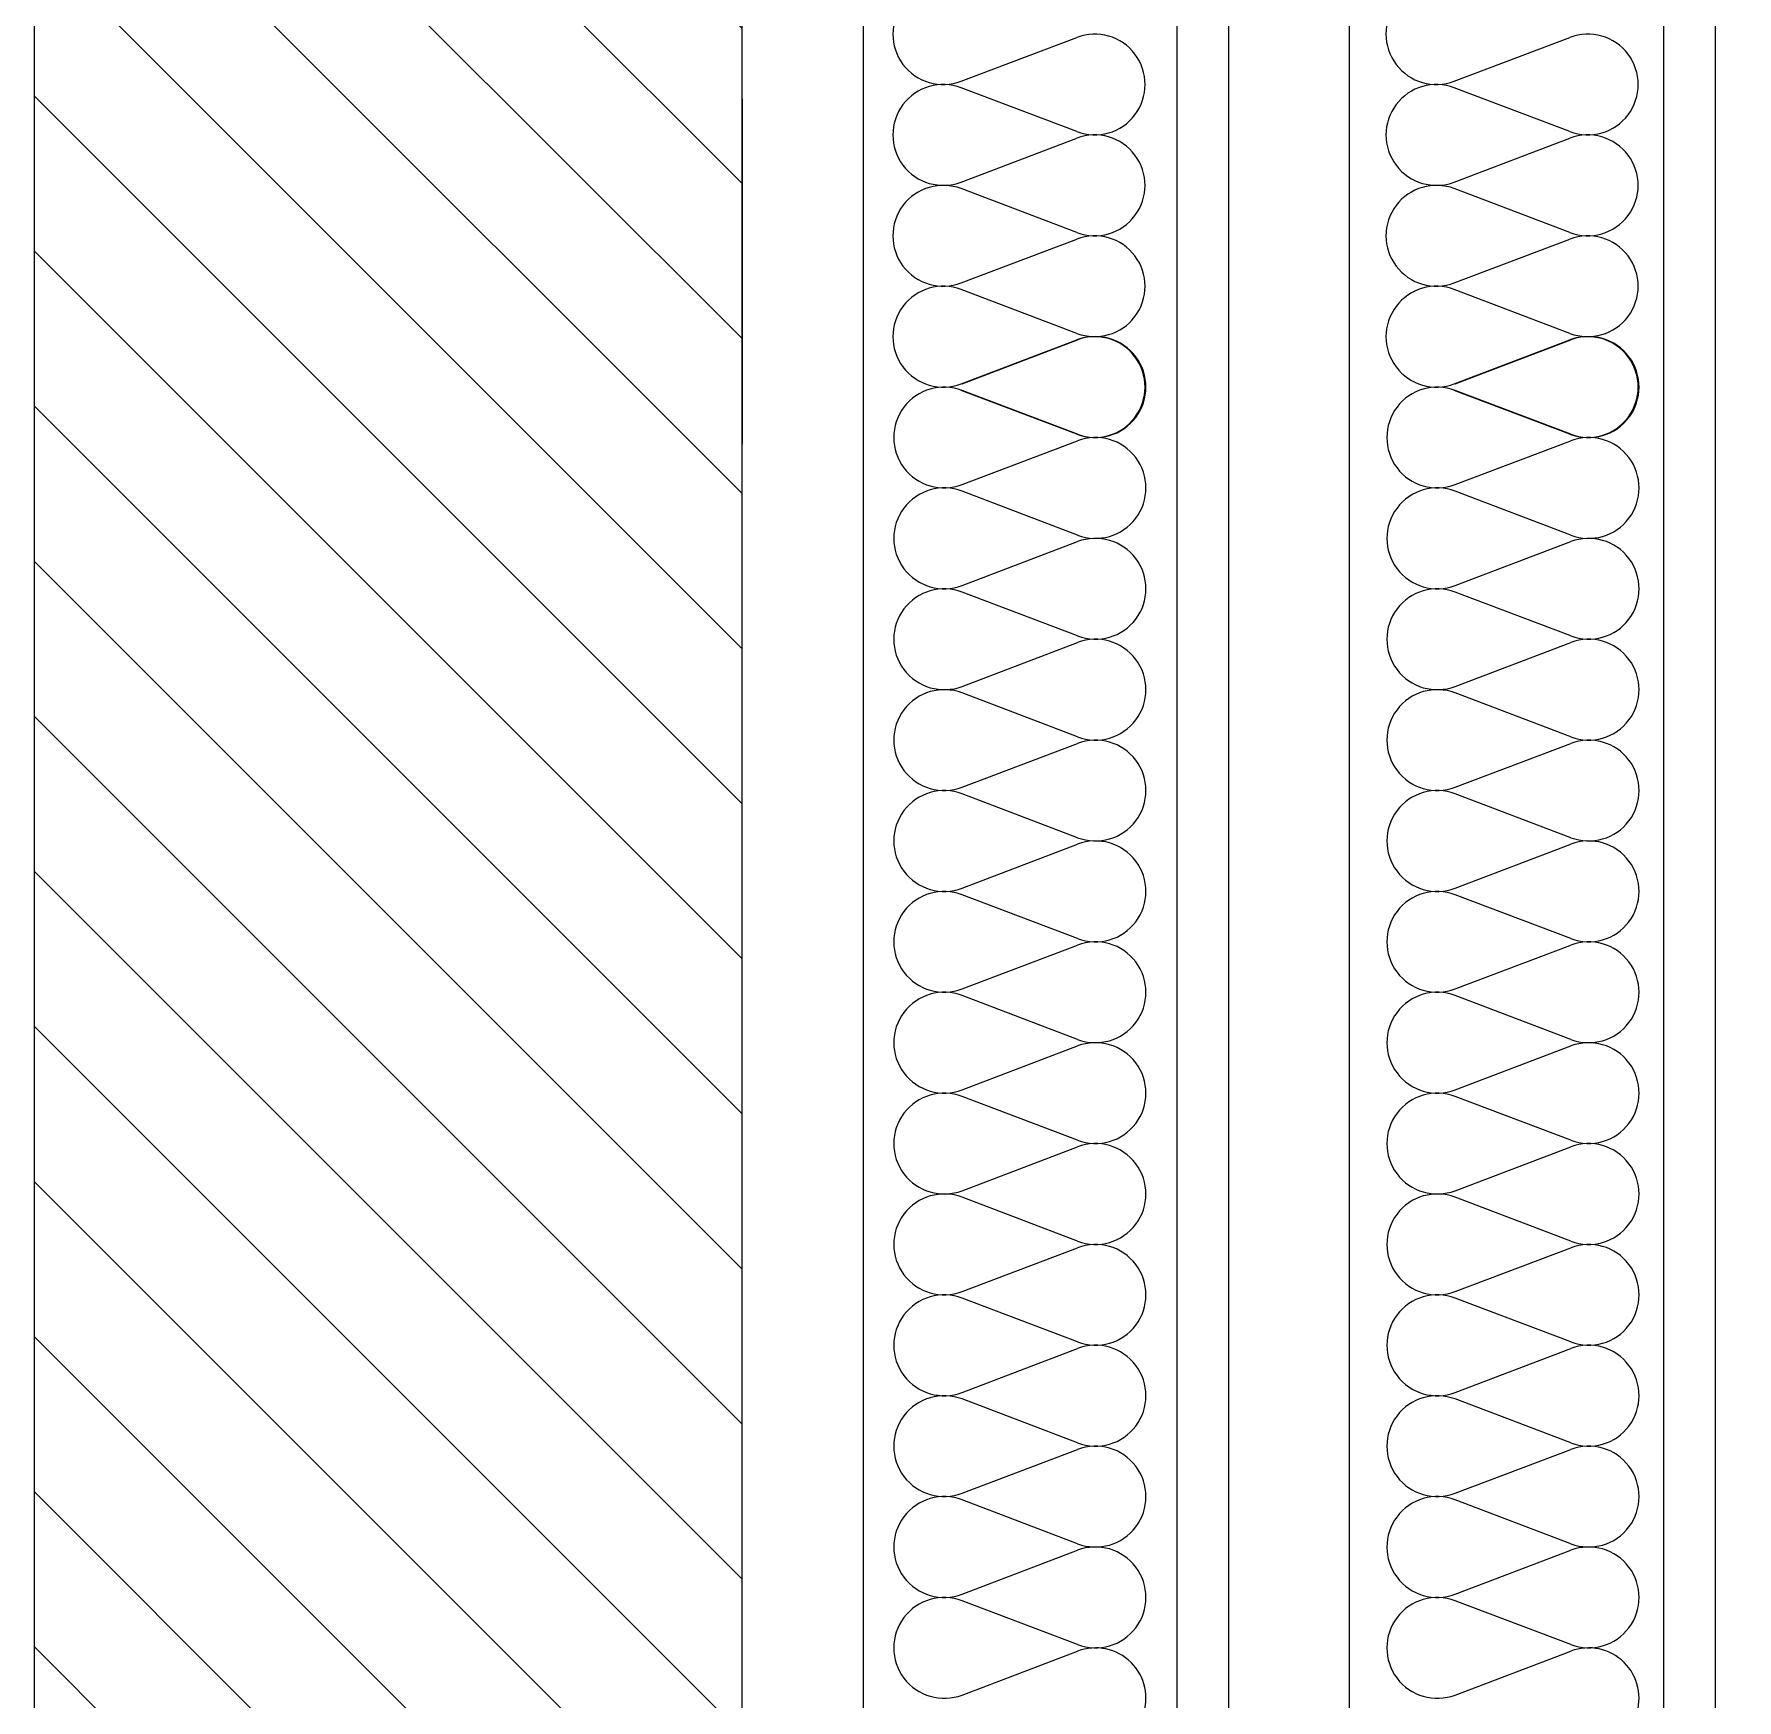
# Model space of a CAD drawing. Header units: millimetres. Extents: x 10 to 76.1, y 10 to 63.5.
# Drawn here: x 10 to 10.493, y 26.0829 to 26.5652 of the extents above; entities that cross this region are included whole.
import ezdxf

# ---------------------------------------------------------------- set-up
doc = ezdxf.new("R2010")
doc.units = ezdxf.units.MM
doc.layers.add('durlok', color=3, linetype='Continuous')
doc.layers.add('lana de vidrio', color=2, linetype='Continuous')

msp = doc.modelspace()

# ---------------------------------------------------------------- hatches: boundary and pattern name
at = {"linetype": 'Continuous', "extrusion": (0, 0, -1)}
h = msp.add_hatch(dxfattribs=at)
h.set_pattern_fill('ANSI31', color=8, scale=0.01, style=0)
h.set_pattern_definition([(45, (-5.000000198587543, 13.76640858770315), (-0.02245064030267288, 0.02245064030267288), [])])
h.paths.add_polyline_path([(-10.00000019858754, 23.86640858770315), (-10.00000019858754, 27.02640858770316), (-10.20500019858753, 27.02640858770316), (-10.20500019858753, 23.86640858770315)])
h.paths.add_polyline_path([(-19.68000019858753, 27.02640858770316), (-19.68000019858753, 23.86640858770315), (-19.47500019858753, 23.86640858770315), (-19.47500019858753, 27.02640858770316)])

# ---------------------------------------------------------------- linework, layer by layer
at = {"linetype": 'Continuous', "extrusion": (0, 1, 0)}
for p, q in [((10.00000019858754, 27.02640858770314), (10.00000019858754, 23.86640858770315)), ((10.20500019858753, 23.86640858770315), (10.20500019858753, 27.02640858770314)), ((10.20500019858753, 26.54640858770316), (10.20500019858753, 26.44640858770316))]:
    msp.add_line(p, q, dxfattribs=at)
at = {"layer": 'durlok', "linetype": 'Continuous', "extrusion": (0, 1, 0)}
for p, q in [((10.24000019858753, 27.02140858770316), (10.24000019858753, 23.87211516270049)), ((10.33086857902546, 27.02140858770312), (10.33086858634964, 23.87212534459485)), ((10.34586855843708, 23.87141461183604), (10.34586858634965, 27.02140858770311)), ((10.38086859367383, 23.87212534459488), (10.38086866842641, 27.02140858770316)), ((10.47173704886434, 27.02140858770312), (10.47173696054669, 23.87223410020511))]:
    msp.add_line(p, q, dxfattribs=at)
at = {"layer": 'durlok'}
for p, q in [((10.34586855843708, 23.87141461183601), (10.34586858634965, 27.02140858770311)), ((10.48673692814571, 23.87140907952096), (10.4867369605467, 27.02140858770316))]:
    msp.add_line(p, q, dxfattribs=at)
at = {"layer": 'lana de vidrio', "color": 2}
for p, q in [((10.2684100300691, 26.55153798444894), (10.30184674715059, 26.56423711240904)), ((10.41117128910315, 26.55153798444894), (10.44460800618464, 26.56423711240904)), ((10.30184674715059, 26.53693614723568), (10.26841003007001, 26.54963527519578)), ((10.44460800618464, 26.53693614723568), (10.41117128910406, 26.54963527519578)), ((10.2684100300691, 26.52233431002128), (10.30184674715059, 26.53503343798161)), ((10.41117128910315, 26.52233431002128), (10.44460800618464, 26.53503343798161)), ((10.30184674715059, 26.50773247280801), (10.26841003007001, 26.52043160076812)), ((10.44460800618464, 26.50773247280801), (10.41117128910406, 26.52043160076812)), ((10.2684100300691, 26.49313063559441), (10.30184674715059, 26.50582976355394)), ((10.41117128910315, 26.49313063559441), (10.44460800618464, 26.50582976355394)), ((10.30184674715081, 26.47852879838058), (10.26841003007001, 26.49122792634068)), ((10.44460800618486, 26.47852879838058), (10.41117128910406, 26.49122792634068)), ((10.2684100300691, 26.46392696116697), (10.30184674715081, 26.47662608912651)), ((10.26867277450362, 26.46392925590794), (10.30210949158511, 26.47662838386827)), ((10.41117128910315, 26.46392696116697), (10.44460800618486, 26.47662608912651)), ((10.41143403353767, 26.46392925590794), (10.44487075061916, 26.47662838386827)), ((10.30184674715081, 26.44932512395314), (10.26841003007001, 26.46202425191325)), ((10.30210949158511, 26.44932741869468), (10.26867277450453, 26.46202654665478)), ((10.44460800618486, 26.44932512395314), (10.41117128910406, 26.46202425191325)), ((10.44487075061916, 26.44932741869468), (10.41143403353858, 26.46202654665478)), ((10.26867277450362, 26.43472558148107), (10.30210949158511, 26.44742470944061)), ((10.41143403353767, 26.43472558148107), (10.44487075061916, 26.44742470944061)), ((10.30210949158534, 26.42012374426724), (10.26867277450453, 26.43282287222734)), ((10.44487075061939, 26.42012374426724), (10.41143403353858, 26.43282287222734)), ((10.26867277450362, 26.40552190705364), (10.30210949158534, 26.41822103501317)), ((10.41143403353767, 26.40552190705364), (10.44487075061939, 26.41822103501317)), ((10.30210949158534, 26.3909200698398), (10.26867277450453, 26.40361919779991)), ((10.44487075061939, 26.3909200698398), (10.41143403353858, 26.40361919779991)), ((10.26867277450362, 26.3763182326262), (10.30210949158534, 26.38901736058676)), ((10.41143403353767, 26.3763182326262), (10.44487075061939, 26.38901736058676)), ((10.30210949158534, 26.36171639541237), (10.26867277450453, 26.37441552337247)), ((10.44487075061939, 26.36171639541237), (10.41143403353858, 26.37441552337247)), ((10.26867277450362, 26.34711455819876), (10.30210949158534, 26.35981368615932)), ((10.41143403353767, 26.34711455819876), (10.44487075061939, 26.35981368615932)), ((10.30210949158534, 26.33251272098493), (10.26867277450453, 26.34521184894504)), ((10.44487075061939, 26.33251272098493), (10.41143403353858, 26.34521184894504)), ((10.26867277450362, 26.31791088377133), (10.30210949158534, 26.33061001173189)), ((10.41143403353767, 26.31791088377133), (10.44487075061939, 26.33061001173189)), ((10.30210949158534, 26.3033090465575), (10.26867277450453, 26.3160081745176)), ((10.44487075061939, 26.3033090465575), (10.41143403353858, 26.3160081745176)), ((10.26867277450362, 26.28870720934389), (10.30210949158534, 26.30140633730445)), ((10.41143403353767, 26.28870720934389), (10.44487075061939, 26.30140633730445)), ((10.30210949158534, 26.27410537213052), (10.26867277450453, 26.28680450009062)), ((10.44487075061939, 26.27410537213052), (10.41143403353858, 26.28680450009062)), ((10.26867277450362, 26.25950353491646), (10.30210949158534, 26.27220266287702)), ((10.41143403353767, 26.25950353491646), (10.44487075061939, 26.27220266287702)), ((10.30210949158534, 26.24490169770308), (10.26867277450453, 26.25760082566319)), ((10.44487075061939, 26.24490169770308), (10.41143403353858, 26.25760082566319)), ((10.26867277450362, 26.23029986048948), (10.30210949158534, 26.24299898844958)), ((10.41143403353767, 26.23029986048948), (10.44487075061939, 26.24299898844958)), ((10.30210949158534, 26.21569802327542), (10.26867277450453, 26.22839715123575)), ((10.44487075061939, 26.21569802327542), (10.41143403353858, 26.22839715123575)), ((10.26867277450362, 26.20109618606227), (10.30210949158534, 26.21379531402192)), ((10.41143403353767, 26.20109618606227), (10.44487075061939, 26.21379531402192)), ((10.30210949158534, 26.18649434884798), (10.26867277450453, 26.19919347680763)), ((10.44487075061939, 26.18649434884798), (10.41143403353858, 26.19919347680763)), ((10.26867277450362, 26.17189251163392), (10.30210949158534, 26.18459163959448)), ((10.41143403353767, 26.17189251163392), (10.44487075061939, 26.18459163959448)), ((10.30210949158534, 26.15729067442066), (10.26867277450453, 26.1699898023802)), ((10.44487075061939, 26.15729067442066), (10.41143403353858, 26.1699898023802)), ((10.26867277450362, 26.14268883720649), (10.30210949158534, 26.15538796516705)), ((10.41143403353767, 26.14268883720649), (10.44487075061939, 26.15538796516705)), ((10.30210949158465, 26.12808699999323), (10.26867277450408, 26.14078612795333)), ((10.4448707506187, 26.12808699999323), (10.41143403353813, 26.14078612795333)), ((10.26867277450317, 26.11348516277905), (10.30210949158465, 26.12618429073961)), ((10.41143403353722, 26.11348516277905), (10.4448707506187, 26.12618429073961)), ((10.30210949158374, 26.09888332556624), (10.26867277450317, 26.11158245352589)), ((10.4448707506178, 26.09888332556624), (10.41143403353722, 26.11158245352589)), ((10.26867277450226, 26.08428148835207), (10.30210949158374, 26.09698061631263)), ((10.41143403353631, 26.08428148835207), (10.4448707506178, 26.09698061631263))]:
    msp.add_line(p, q, dxfattribs=at)
for centre, radius, start, end in [((10.26322563278966, 26.56518846703591), 0.01460183721366949, 69.20342834229966, 290.7965716577004), ((10.40598689182372, 26.56518846703591), 0.01460183721366949, 69.20342834229966, 290.7965716577004), ((10.30703114443093, 26.55058662982253), 0.01460183721366781, 249.2034283393312, 110.7965716606688), ((10.44979240346498, 26.55058662982253), 0.01460183721366781, 249.2034283393312, 110.7965716606688), ((10.26322563278966, 26.53598479260893), 0.01460183721366949, 69.20342834229966, 290.7965716577004), ((10.40598689182372, 26.53598479260893), 0.01460183721366949, 69.20342834229966, 290.7965716577004), ((10.30703114443093, 26.52138295539487), 0.01460183721366781, 249.2034283393312, 110.7965716606688), ((10.44979240346498, 26.52138295539487), 0.01460183721366781, 249.2034283393312, 110.7965716606688), ((10.26322563278966, 26.50678111818126), 0.01460183721366949, 69.20342834229966, 290.7965716577004), ((10.40598689182372, 26.50678111818126), 0.01460183721366949, 69.20342834229966, 290.7965716577004), ((10.30703114443093, 26.49217928096754), 0.01460183721366781, 249.2034283393312, 110.7965716606688), ((10.44979240346498, 26.49217928096754), 0.01460183721366781, 249.2034283393312, 110.7965716606688), ((10.26322563278989, 26.47757744375337), 0.01460183721366949, 69.20342834229966, 290.7965716577004), ((10.40598689182394, 26.47757744375337), 0.01460183721366949, 69.20342834229966, 290.7965716577004), ((10.30703114443093, 26.46297560654011), 0.01460183721366781, 249.2034283393312, 110.7965716606688), ((10.30729388886545, 26.46297790128153), 0.01460183721366781, 249.2034283393312, 110.7965716606688), ((10.44979240346498, 26.46297560654011), 0.01460183721366781, 249.2034283393312, 110.7965716606688), ((10.4500551478995, 26.46297790128153), 0.01460183721366781, 249.2034283393312, 110.7965716606688), ((10.26348837722419, 26.44837606406793), 0.01460183721366949, 69.20342834229966, 290.7965716577004), ((10.40624963625824, 26.44837606406793), 0.01460183721366949, 69.20342834229966, 290.7965716577004), ((10.30729388886545, 26.43377422685421), 0.01460183721366781, 249.2034283393312, 110.7965716606688), ((10.4500551478995, 26.43377422685421), 0.01460183721366781, 249.2034283393312, 110.7965716606688), ((10.26348837722441, 26.41917238964004), 0.01460183721366949, 69.20342834229966, 290.7965716577004), ((10.40624963625847, 26.41917238964004), 0.01460183721366949, 69.20342834229966, 290.7965716577004), ((10.30729388886545, 26.40457055242677), 0.01460183721366781, 249.2034283393312, 110.7965716606688), ((10.4500551478995, 26.40457055242677), 0.01460183721366781, 249.2034283393312, 110.7965716606688), ((10.26348837722441, 26.38996871521305), 0.01460183721366949, 69.20342834229966, 290.7965716577004), ((10.40624963625847, 26.38996871521305), 0.01460183721366949, 69.20342834229966, 290.7965716577004), ((10.30729388886545, 26.37536687799934), 0.01460183721366781, 249.2034283393312, 110.7965716606688), ((10.4500551478995, 26.37536687799934), 0.01460183721366781, 249.2034283393312, 110.7965716606688), ((10.26348837722441, 26.36076504078607), 0.01460183721366949, 69.20342834229966, 290.7965716577004), ((10.40624963625847, 26.36076504078607), 0.01460183721366949, 69.20342834229966, 290.7965716577004), ((10.30729388886545, 26.3461632035719), 0.01460183721366781, 249.2034283393312, 110.7965716606688), ((10.4500551478995, 26.3461632035719), 0.01460183721366781, 249.2034283393312, 110.7965716606688), ((10.26348837722441, 26.33156136635864), 0.01460183721366949, 69.20342834229966, 290.7965716577004), ((10.40624963625847, 26.33156136635864), 0.01460183721366949, 69.20342834229966, 290.7965716577004), ((10.30729388886545, 26.31695952914492), 0.01460183721366781, 249.2034283393312, 110.7965716606688), ((10.4500551478995, 26.31695952914492), 0.01460183721366781, 249.2034283393312, 110.7965716606688), ((10.26348837722441, 26.3023576919312), 0.01460183721366949, 69.20342834229966, 290.7965716577004), ((10.40624963625847, 26.3023576919312), 0.01460183721366949, 69.20342834229966, 290.7965716577004), ((10.30729388886545, 26.28775585471748), 0.01460183721366781, 249.2034283393312, 110.7965716606688), ((10.4500551478995, 26.28775585471748), 0.01460183721366781, 249.2034283393312, 110.7965716606688), ((10.26348837722441, 26.27315401750377), 0.01460183721366949, 69.20342834229966, 290.7965716577004), ((10.40624963625847, 26.27315401750377), 0.01460183721366949, 69.20342834229966, 290.7965716577004), ((10.30729388886545, 26.2585521802905), 0.01460183721366781, 249.2034283393312, 110.7965716606688), ((10.4500551478995, 26.2585521802905), 0.01460183721366781, 249.2034283393312, 110.7965716606688), ((10.26348837722441, 26.24395034307633), 0.01460183721366949, 69.20342834229966, 290.7965716577004), ((10.40624963625847, 26.24395034307633), 0.01460183721366949, 69.20342834229966, 290.7965716577004), ((10.30729388886545, 26.22934850586318), 0.01460183721366781, 249.2034283393312, 110.7965716606688), ((10.4500551478995, 26.22934850586318), 0.01460183721366781, 249.2034283393312, 110.7965716606688), ((10.26348837722441, 26.21474666864867), 0.01460183721366949, 69.20342834229966, 290.7965716577004), ((10.40624963625847, 26.21474666864867), 0.01460183721366949, 69.20342834229966, 290.7965716577004), ((10.30729388886545, 26.20014483143495), 0.01460183721366781, 249.2034283393312, 110.7965716606688), ((10.4500551478995, 26.20014483143495), 0.01460183721366781, 249.2034283393312, 110.7965716606688), ((10.26348837722464, 26.18554299422123), 0.01460183721366949, 69.20342834229966, 290.7965716577004), ((10.40624963625869, 26.18554299422123), 0.01460183721366949, 69.20342834229966, 290.7965716577004), ((10.30729388886636, 26.17094115700706), 0.01460183721366781, 249.2034283393312, 110.7965716606688), ((10.45005514790041, 26.17094115700706), 0.01460183721366781, 249.2034283393312, 110.7965716606688), ((10.26348837722532, 26.15633931979334), 0.01460183721366949, 69.20342834229966, 290.7965716577004), ((10.40624963625937, 26.15633931979334), 0.01460183721366949, 69.20342834229966, 290.7965716577004), ((10.30729388886545, 26.14173748257963), 0.01460183721366781, 249.2034283393312, 110.7965716606688), ((10.4500551478995, 26.14173748257963), 0.01460183721366781, 249.2034283393312, 110.7965716606688), ((10.26348837722464, 26.12713564536636), 0.01460183721366949, 69.20342834229966, 290.7965716577004), ((10.40624963625869, 26.12713564536636), 0.01460183721366949, 69.20342834229966, 290.7965716577004), ((10.307293888865, 26.11253380815276), 0.01460183721366781, 249.2034283393312, 110.7965716606688), ((10.45005514789905, 26.11253380815276), 0.01460183721366781, 249.2034283393312, 110.7965716606688), ((10.26348837722373, 26.09793197093893), 0.01460183721366949, 69.20342834229966, 290.7965716577004), ((10.40624963625778, 26.09793197093893), 0.01460183721366949, 69.20342834229966, 290.7965716577004), ((10.30729388886409, 26.08333013372532), 0.01460183721366781, 339.785835708277, 110.7965716606688), ((10.45005514789814, 26.08333013372532), 0.01460183721366781, 339.785835708277, 110.7965716606688)]:
    msp.add_arc(centre, radius, start, end, dxfattribs=at)

doc.saveas('drawing.dxf')
